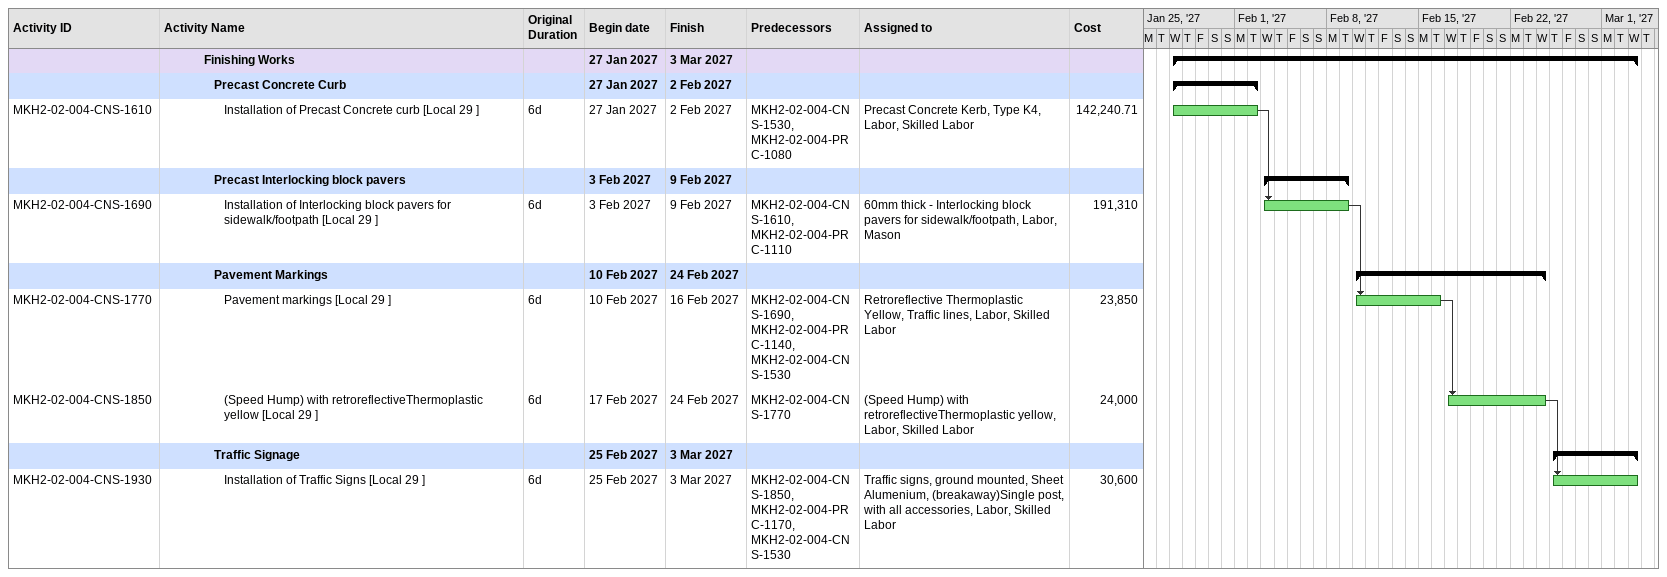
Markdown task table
| ID | Level | Task | Original duration | Start | Finish | Predecessors | Resources | Cost |
|---|---|---|---|---|---|---|---|---|
|  | 5 | **Finishing Works** |  | 2027-01-27 | 2027-03-03 |  |  |  |
|  | 6 | **Precast Concrete Curb** |  | 2027-01-27 | 2027-02-02 |  |  |  |
| MKH2-02-004-CNS-1610 | 7 | Installation of Precast Concrete curb [Local 29 ] | 6d | 2027-01-27 | 2027-02-02 | MKH2-02-004-CNS-1530, MKH2-02-004-PRC-1080 | Precast Concrete Kerb, Type K4, Labor, Skilled Labor | 142240.71 |
|  | 6 | **Precast Interlocking block pavers** |  | 2027-02-03 | 2027-02-09 |  |  |  |
| MKH2-02-004-CNS-1690 | 7 | Installation of Interlocking block pavers for sidewalk/footpath [Local 29 ] | 6d | 2027-02-03 | 2027-02-09 | MKH2-02-004-CNS-1610, MKH2-02-004-PRC-1110 | 60mm thick - Interlocking block pavers for sidewalk/footpath, Labor, Mason | 191310 |
|  | 6 | **Pavement Markings** |  | 2027-02-10 | 2027-02-24 |  |  |  |
| MKH2-02-004-CNS-1770 | 7 | Pavement markings [Local 29 ] | 6d | 2027-02-10 | 2027-02-16 | MKH2-02-004-CNS-1690, MKH2-02-004-PRC-1140, MKH2-02-004-CNS-1530 | Retroreflective Thermoplastic Yellow, Traffic lines, Labor, Skilled Labor | 23850 |
| MKH2-02-004-CNS-1850 | 7 | (Speed Hump) with retroreflectiveThermoplastic yellow [Local 29 ] | 6d | 2027-02-17 | 2027-02-24 | MKH2-02-004-CNS-1770 | (Speed Hump) with retroreflectiveThermoplastic yellow, Labor, Skilled Labor | 24000 |
|  | 6 | **Traffic Signage** |  | 2027-02-25 | 2027-03-03 |  |  |  |
| MKH2-02-004-CNS-1930 | 7 | Installation of Traffic Signs [Local 29 ] | 6d | 2027-02-25 | 2027-03-03 | MKH2-02-004-CNS-1850, MKH2-02-004-PRC-1170, MKH2-02-004-CNS-1530 | Traffic signs, ground mounted, Sheet Alumenium, (breakaway)Single post, with all accessories, Labor, Skilled Labor | 30600 |
